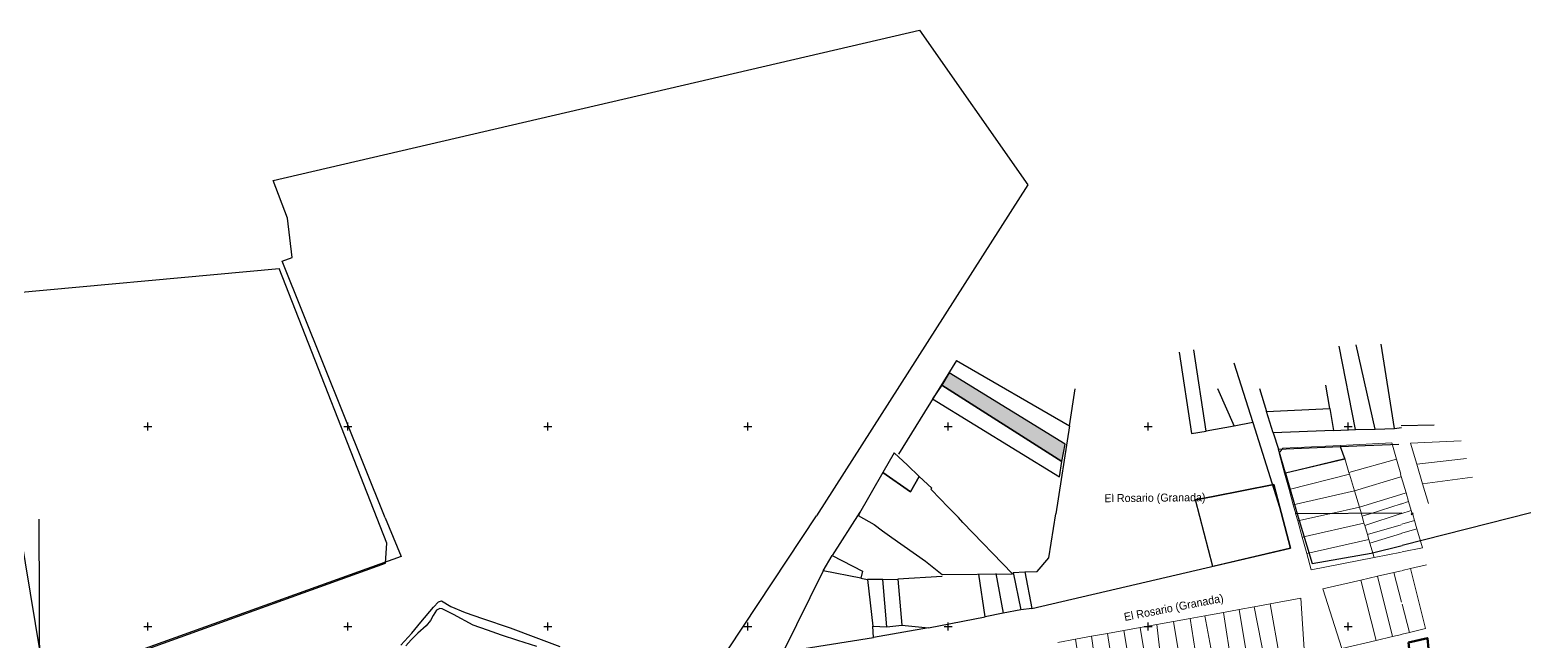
# Model space of a CAD drawing. Header units: millimetres. Extents: x 610871 to 612274, y 1322914 to 1323831.
# Drawn here: x 611391 to 612142, y 1323525 to 1323831 of the extents above; entities that cross this region are included whole.
import ezdxf
from ezdxf.enums import TextEntityAlignment as Align

# ---------------------------------------------------------------- set-up
doc = ezdxf.new("R2010")
doc.units = ezdxf.units.MM
doc.header["$PDMODE"] = 35
doc.header["$PDSIZE"] = 0.5
for name, color, linetype in [('2', 7, 'Continuous'), ('42', 7, 'Continuous'), ('5', 7, 'Continuous'), ('6', 7, 'Continuous'), ('CVL_CUADCON_LIN', 8, 'Continuous'), ('CVL_CUADCON_TIT', 1, 'Continuous')]:
    doc.layers.add(name, color=color, linetype=linetype)
for name, color, linetype, lineweight in [('Nivel 1', 7, 'Continuous', 0), ('Nivel 16', 7, 'Continuous', 0), ('Nivel 2', 7, 'Continuous', 0), ('Nivel 3', 7, 'Continuous', 0), ('Nivel 30', 7, 'Continuous', 0), ('Nivel 5', 7, 'Continuous', 0)]:
    doc.layers.add(name, color=color, linetype=linetype, lineweight=lineweight)
doc.styles.add('Style-ENGINEERING', font='ENGINEERING.shx')

# ---------------------------------------------------------------- blocks, each defined once
blk = doc.blocks.new('COORD')
at = {"layer": '42', "color": 2, "linetype": 'Continuous'}
for p, q in [((-2, 0), (2, 0)), ((0, -2), (0, 2))]:
    blk.add_line(p, q, dxfattribs=at)

msp = doc.modelspace()

# ---------------------------------------------------------------- hatches: boundary and pattern name
at = {"lineweight": 30}
h = msp.add_hatch(color=7, dxfattribs=at)
h.dxf.hatch_style = 1
h.paths.add_polyline_path([(611850.87287, 1323659.66382), (611847.17439, 1323653.60637), (611907.26219, 1323615.43617), (611908.85112, 1323623.97542)])

# ---------------------------------------------------------------- linework, layer by layer
at = {"layer": '2', "color": 1, "linetype": 'Continuous'}
for p, q in [((611965.82937, 1323670.10854), (611972.04537, 1323629.42954)), ((611979.25137, 1323630.54654), (611973.23937, 1323671.17654)), ((612053.99837, 1323631.31754), (612045.79137, 1323672.99954)), ((612063.75337, 1323631.53754), (612054.22037, 1323673.71854)), ((612073.50737, 1323631.91054), (612066.76937, 1323674.05954)), ((611854.47437, 1323665.93254), (611825.48037, 1323619.01054)), ((611854.47437, 1323665.93254), (611910.97837, 1323633.27754)), ((611993.16837, 1323664.65454), (612002.58837, 1323634.92754)), ((612041.19737, 1323641.85454), (612039.10837, 1323653.53354)), ((611910.97837, 1323633.27754), (611913.80837, 1323651.64954)), ((611985.00137, 1323651.93854), (611993.25437, 1323633.08354)), ((612006.04137, 1323651.83054), (612009.55137, 1323640.36454)), ((612009.55137, 1323640.36454), (612041.19737, 1323641.85454)), ((612012.85037, 1323629.71154), (612009.55137, 1323640.36454)), ((612041.19737, 1323641.85454), (612042.97537, 1323630.83454)), ((611910.97837, 1323633.27754), (611904.21537, 1323589.20454)), ((611972.04537, 1323629.42954), (611979.25137, 1323630.54654)), ((611993.25437, 1323633.08354), (611979.25137, 1323630.54654)), ((612002.58837, 1323634.92754), (611993.25437, 1323633.08354)), ((612002.58837, 1323634.92754), (612016.98037, 1323589.32354)), ((612042.97537, 1323630.83454), (612012.85037, 1323629.71154)), ((612042.97537, 1323630.83454), (612053.99837, 1323631.31754)), ((612053.99837, 1323631.31754), (612063.75337, 1323631.53754)), ((612063.75337, 1323631.53754), (612073.50737, 1323631.91054)), ((612073.50737, 1323631.91054), (612076.90737, 1323632.44254)), ((612093.32737, 1323633.48654), (612076.79537, 1323633.21954)), ((612012.85037, 1323629.71154), (612015.46537, 1323621.59554)), ((612015.46537, 1323621.59554), (612046.30037, 1323622.87654)), ((612046.30037, 1323622.87654), (612075.66237, 1323624.09554)), ((612046.30037, 1323622.87654), (612048.69637, 1323616.53754)), ((612018.98037, 1323609.57054), (612015.46537, 1323621.59554)), ((612048.69637, 1323616.53754), (612018.98037, 1323609.57054)), ((612018.98037, 1323609.57054), (612024.80737, 1323589.22454)), ((611806.23137, 1323590.00154), (611792.44737, 1323568.33354)), ((611806.23137, 1323590.00154), (611805.53537, 1323588.26754)), ((611900.71637, 1323567.21554), (611904.21537, 1323589.20454)), ((611787.80837, 1323560.73554), (611792.44737, 1323568.33354)), ((611792.44737, 1323568.33354), (611807.62237, 1323560.58354)), ((611894.90537, 1323560.37354), (611900.71637, 1323567.21554)), ((611806.77437, 1323557.07154), (611787.80837, 1323560.73554)), ((611807.62237, 1323560.58354), (611806.77437, 1323557.07154)), ((611806.77437, 1323557.07154), (611810.13037, 1323556.47854)), ((611817.65037, 1323556.36554), (611810.13037, 1323556.47854)), ((611810.13037, 1323556.47854), (611812.67637, 1323533.10954)), ((611817.65037, 1323556.36554), (611825.21937, 1323556.55654)), ((611819.63737, 1323532.78954), (611817.65037, 1323556.36554)), ((611847.31337, 1323557.89154), (611825.21937, 1323556.55654)), ((611825.21937, 1323556.55654), (611827.20437, 1323533.54054)), ((611868.89537, 1323537.66954), (611865.74937, 1323559.00354)), ((611874.13037, 1323559.40254), (611877.82937, 1323539.49554)), ((611882.86737, 1323559.85454), (611888.70837, 1323560.18954)), ((611882.86737, 1323559.85454), (611886.71237, 1323541.16754)), ((611888.70837, 1323560.18954), (611894.90537, 1323560.37354)), ((611888.70837, 1323560.18954), (611892.24637, 1323541.95854)), ((611886.71237, 1323541.16754), (611877.82937, 1323539.49554)), ((611892.24637, 1323541.95854), (611886.71237, 1323541.16754)), ((611813.05837, 1323527.36754), (611812.67637, 1323533.10954)), ((611812.67637, 1323533.10954), (611819.63737, 1323532.78954)), ((611819.63737, 1323532.78954), (611827.20437, 1323533.54054)), ((611827.20437, 1323533.54054), (611840.46937, 1323532.28754)), ((611840.46937, 1323532.28754), (611868.89537, 1323537.66954)), ((611877.82937, 1323539.49554), (611868.89537, 1323537.66954)), ((611840.46937, 1323532.28754), (611813.05837, 1323527.36754))]:
    msp.add_line(p, q, dxfattribs=at)
for points in [[(611512.96737, 1323755.79254), (611836.09237, 1323831.08254), (611890.10837, 1323753.67254), (611784.49737, 1323588.22454)], [(611568.98637, 1323587.19154), (611517.55437, 1323715.45854), (611522.51637, 1323717.42454), (611520.15237, 1323736.98154), (611512.96737, 1323755.79254)], [(611423.5052, 1323356.46721), (611366.9872, 1323698.27021), (611516.0082, 1323711.94021)], [(611476.8122, 1323362.14921), (611448.0042, 1323520.84521), (611569.1232, 1323564.58621), (611569.8152, 1323574.50521), (611516.0082, 1323711.94021)], [(611568.98637, 1323587.19154), (611577.03837, 1323567.93154), (611447.14237, 1323521.20654), (611481.39737, 1323351.70454)], [(611725.95437, 1323499.56954), (611784.49737, 1323588.22454)], [(611892.24637, 1323541.95854), (612021.45637, 1323572.00754), (612016.98037, 1323589.32354)], [(612024.80737, 1323589.22454), (612032.26237, 1323564.33654), (612061.85737, 1323569.57354), (612077.22737, 1323573.46254)], [(611787.80837, 1323560.73554), (611767.97637, 1323520.22054), (611813.05837, 1323527.36754)], [(611576.78437, 1323523.50254), (611582.29437, 1323529.58054), (611586.73937, 1323535.09354), (611593.05537, 1323542.64954), (611595.68637, 1323545.20454), (611597.05537, 1323545.71954), (611601.74237, 1323542.89754), (611608.91937, 1323539.98654), (611617.67137, 1323536.98154), (611631.35937, 1323532.17254), (611644.23437, 1323527.40954), (611656.19437, 1323522.89654)], [(611644.81437, 1323522.88854), (611635.24937, 1323525.93954), (611627.10837, 1323528.59154), (611620.13637, 1323531.09754), (611612.91037, 1323533.65254), (611603.18337, 1323538.88854), (611598.80437, 1323541.05254), (611597.47937, 1323541.80754), (611596.26037, 1323541.85254), (611594.68837, 1323541.08154), (611592.97337, 1323538.42954), (611591.61337, 1323535.83054), (611589.44137, 1323533.22654), (611585.29137, 1323529.54554), (611581.95437, 1323526.22354), (611579.32637, 1323523.16054)]]:
    msp.add_lwpolyline(points, dxfattribs=at)
at = {"layer": '6', "color": 1, "linetype": 'Continuous'}
msp.add_line((612141.68237, 1323589.71454), (612077.22737, 1323573.46254), dxfattribs=at)
at = {"layer": 'CVL_CUADCON_LIN', "color": 1, "ltscale": 0.5, "flags": 128}
for points in [[(612013.20108, 1323603.9439), (612021.45637, 1323572.00754), (611982.59346, 1323562.9696), (611973.95347, 1323596.22403)], [(612013.20252, 1323603.93832), (612021.4613, 1323571.98847), (611982.59346, 1323562.9696), (611973.95347, 1323596.22403), (611982.78447, 1323597.95972)]]:
    msp.add_lwpolyline(points, close=True, dxfattribs=at)
for points in [[(612013.20253, 1323603.93832), (611982.78447, 1323597.95972), (611973.95347, 1323596.22403)], [(612021.45637, 1323572.00754), (612013.19767, 1323603.9574)], [(612021.45637, 1323572.00754), (611982.59346, 1323562.9696)]]:
    msp.add_lwpolyline(points, dxfattribs=at)
at = {"layer": 'CVL_CUADCON_TIT', "color": 1, "lineweight": 30, "ltscale": 0.5, "flags": 128}
for points in [[(611847.17439, 1323653.60637), (611842.50396, 1323646.79349), (611906.07765, 1323607.65144), (611907.26219, 1323615.43617), (611847.17439, 1323653.60637)], [(611823.37364, 1323619.66685), (611817.73169, 1323609.88054), (611831.46907, 1323600.18181), (611835.82859, 1323607.95105), (611830.08913, 1323613.47312), (611823.37364, 1323619.66685)], [(611835.82859, 1323607.95105), (611831.46907, 1323600.18181), (611817.73169, 1323609.88054), (611805.3594, 1323588.47498), (611813.38738, 1323583.86785), (611817.54287, 1323580.71858), (611822.27936, 1323577.32568), (611839.08756, 1323565.58811), (611847.44204, 1323558.97989), (611882.56668, 1323559.20107), (611857.73222, 1323584.93172), (611855.58058, 1323587.32757), (611849.98921, 1323592.91606), (611846.46144, 1323596.49733), (611841.6779, 1323601.50021), (611842.1654, 1323602.00024), (611835.82859, 1323607.95105)]]:
    msp.add_lwpolyline(points, dxfattribs=at)
at = {"layer": 'CVL_CUADCON_TIT', "color": 7, "lineweight": 30, "ltscale": 0.5, "flags": 128}
msp.add_lwpolyline([(611850.87287, 1323659.66382), (611847.17439, 1323653.60637), (611907.26219, 1323615.43617), (611908.85112, 1323623.97542), (611850.87287, 1323659.66382)], dxfattribs=at)
at = {"layer": 'CVL_CUADCON_TIT', "color": 1, "lineweight": 50, "ltscale": 0.5, "flags": 128}
msp.add_lwpolyline([(612080.40406, 1323524.95403), (612089.91406, 1323527.10403), (612090.95406, 1323516.37403), (612093.57406, 1323492.63403), (612094.33406, 1323485.40403), (612084.63406, 1323487.46403), (612084.12406, 1323491.47403), (612081.45406, 1323515.21403), (612080.40406, 1323524.95403)], dxfattribs=at)
at = {"layer": 'Nivel 1', "color": 1, "linetype": 'Continuous', "lineweight": -3}
for p, q in [((612076.66937, 1323609.00354), (612076.67037, 1323609.00054)), ((612061.32837, 1323589.28154), (612061.32737, 1323589.28154))]:
    msp.add_line(p, q, dxfattribs=at)
msp.add_point((612082.27837, 1323589.21854), dxfattribs=at)
at = {"layer": 'Nivel 16', "color": 1, "linetype": 'Continuous', "lineweight": -3, "flags": 128}
for points in [[(612078.16747, 1323211.25159), (612078.45537, 1323128.28154), (611397.89237, 1323125.67954), (611395.98837, 1323586.56654)], [(612024.05537, 1323589.43754), (612076.85437, 1323589.67854), (612076.85537, 1323589.44754)], [(612076.74237, 1323589.37054), (612076.74237, 1323589.32954)]]:
    msp.add_lwpolyline(points, dxfattribs=at)
at = {"layer": 'Nivel 2', "color": 1, "linetype": 'Continuous', "lineweight": -3}
for p, q in [((611965.82937, 1323670.10854), (611972.04537, 1323629.42954)), ((611979.25137, 1323630.54654), (611973.23937, 1323671.17654)), ((612053.99837, 1323631.31754), (612045.79137, 1323672.99954)), ((612063.75337, 1323631.53754), (612054.22037, 1323673.71854)), ((612073.50737, 1323631.91054), (612066.76937, 1323674.05954)), ((611854.47437, 1323665.93254), (611825.48037, 1323619.01054)), ((611854.47437, 1323665.93254), (611910.97837, 1323633.27754)), ((611993.16837, 1323664.65454), (612002.58837, 1323634.92754)), ((612041.19737, 1323641.85454), (612039.10837, 1323653.53354)), ((611910.97837, 1323633.27754), (611913.80837, 1323651.64954)), ((611985.00137, 1323651.93854), (611993.25437, 1323633.08354)), ((612006.04137, 1323651.83054), (612009.55137, 1323640.36454)), ((612009.55137, 1323640.36454), (612041.19737, 1323641.85454)), ((612012.85037, 1323629.71154), (612009.55137, 1323640.36454)), ((612041.19737, 1323641.85454), (612042.97537, 1323630.83454)), ((611910.97837, 1323633.27754), (611904.21537, 1323589.20454)), ((611972.04537, 1323629.42954), (611979.25137, 1323630.54654)), ((611993.25437, 1323633.08354), (611979.25137, 1323630.54654)), ((612002.58837, 1323634.92754), (611993.25437, 1323633.08354)), ((612002.58837, 1323634.92754), (612016.98037, 1323589.32354)), ((612042.97537, 1323630.83454), (612012.85037, 1323629.71154)), ((612042.97537, 1323630.83454), (612053.99837, 1323631.31754)), ((612053.99837, 1323631.31754), (612063.75337, 1323631.53754)), ((612063.75337, 1323631.53754), (612073.50737, 1323631.91054)), ((612073.50737, 1323631.91054), (612076.90737, 1323632.44254)), ((612093.32737, 1323633.48654), (612076.79537, 1323633.21954)), ((612012.85037, 1323629.71154), (612015.46537, 1323621.59554)), ((612015.46537, 1323621.59554), (612046.30037, 1323622.87654)), ((612046.30037, 1323622.87654), (612075.66237, 1323624.09554)), ((612046.30037, 1323622.87654), (612048.69637, 1323616.53754)), ((612018.98037, 1323609.57054), (612015.46537, 1323621.59554)), ((612048.69637, 1323616.53754), (612018.98037, 1323609.57054)), ((612018.98037, 1323609.57054), (612024.80737, 1323589.22454)), ((611806.23137, 1323590.00154), (611792.44737, 1323568.33354)), ((611806.23137, 1323590.00154), (611805.53537, 1323588.26754)), ((611900.71637, 1323567.21554), (611904.21537, 1323589.20454)), ((611787.80837, 1323560.73554), (611792.44737, 1323568.33354)), ((611792.44737, 1323568.33354), (611807.62237, 1323560.58354)), ((611894.90537, 1323560.37354), (611900.71637, 1323567.21554)), ((611806.77437, 1323557.07154), (611787.80837, 1323560.73554)), ((611807.62237, 1323560.58354), (611806.77437, 1323557.07154)), ((611806.77437, 1323557.07154), (611810.13037, 1323556.47854)), ((611810.13037, 1323556.47854), (611812.67637, 1323533.10954)), ((611817.65037, 1323556.36554), (611810.13037, 1323556.47854)), ((611817.65037, 1323556.36554), (611825.21937, 1323556.55654)), ((611819.63737, 1323532.78954), (611817.65037, 1323556.36554)), ((611847.31337, 1323557.89154), (611825.21937, 1323556.55654)), ((611825.21937, 1323556.55654), (611827.20437, 1323533.54054)), ((611868.89537, 1323537.66954), (611865.74937, 1323559.00354)), ((611874.13037, 1323559.40254), (611877.82937, 1323539.49554)), ((611882.86737, 1323559.85454), (611888.70837, 1323560.18954)), ((611882.86737, 1323559.85454), (611886.71237, 1323541.16754)), ((611888.70837, 1323560.18954), (611894.90537, 1323560.37354)), ((611888.70837, 1323560.18954), (611892.24637, 1323541.95854)), ((611886.71237, 1323541.16754), (611877.82937, 1323539.49554)), ((611892.24637, 1323541.95854), (611886.71237, 1323541.16754)), ((611812.67637, 1323533.10954), (611819.63737, 1323532.78954)), ((611813.05837, 1323527.36754), (611812.67637, 1323533.10954)), ((611819.63737, 1323532.78954), (611827.20437, 1323533.54054)), ((611827.20437, 1323533.54054), (611840.46937, 1323532.28754)), ((611840.46937, 1323532.28754), (611868.89537, 1323537.66954)), ((611877.82937, 1323539.49554), (611868.89537, 1323537.66954)), ((611840.46937, 1323532.28754), (611813.05837, 1323527.36754))]:
    msp.add_line(p, q, dxfattribs=at)
at = {"layer": 'Nivel 2', "color": 1, "linetype": 'Continuous', "lineweight": -3, "flags": 128}
for points in [[(611512.96737, 1323755.79254), (611836.09237, 1323831.08254), (611890.10837, 1323753.67254), (611784.49737, 1323588.22454)], [(611568.98637, 1323587.19154), (611517.55437, 1323715.45854), (611522.51637, 1323717.42454), (611520.15237, 1323736.98154), (611512.96737, 1323755.79254)], [(611568.98637, 1323587.19154), (611577.03837, 1323567.93154), (611447.14237, 1323521.20654), (611481.39737, 1323351.70454)], [(611725.95437, 1323499.56954), (611784.49737, 1323588.22454)], [(611892.24637, 1323541.95854), (612021.45637, 1323572.00754), (612016.98037, 1323589.32354)], [(612024.80737, 1323589.22454), (612032.26237, 1323564.33654), (612061.85737, 1323569.57354), (612077.22737, 1323573.46254)], [(612141.68237, 1323589.71454), (612077.22737, 1323573.46254)], [(611787.80837, 1323560.73554), (611767.97637, 1323520.22054), (611813.05837, 1323527.36754)], [(611576.78437, 1323523.50254), (611582.29437, 1323529.58054), (611586.73937, 1323535.09354), (611593.05537, 1323542.64954), (611595.68637, 1323545.20454), (611597.05537, 1323545.71954), (611601.74237, 1323542.89754), (611608.91937, 1323539.98654), (611617.67137, 1323536.98154), (611631.35937, 1323532.17254), (611644.23437, 1323527.40954), (611656.19437, 1323522.89654)], [(611644.81437, 1323522.88854), (611635.24937, 1323525.93954), (611627.10837, 1323528.59154), (611620.13637, 1323531.09754), (611612.91037, 1323533.65254), (611603.18337, 1323538.88854), (611598.80437, 1323541.05254), (611597.47937, 1323541.80754), (611596.26037, 1323541.85254), (611594.68837, 1323541.08154), (611592.97337, 1323538.42954), (611591.61337, 1323535.83054), (611589.44137, 1323533.22654), (611585.29137, 1323529.54554), (611581.95437, 1323526.22354), (611579.32637, 1323523.16054)]]:
    msp.add_lwpolyline(points, dxfattribs=at)
at = {"layer": 'Nivel 30', "color": 1, "linetype": 'Continuous', "lineweight": 13}
for p, q in [((612017.67037, 1323622.11054), (612046.29637, 1323623.45854)), ((612046.29637, 1323623.45854), (612072.07637, 1323624.67454)), ((612048.63037, 1323616.90654), (612046.29637, 1323623.45854)), ((612072.07637, 1323624.67454), (612074.45037, 1323616.57254)), ((612081.38737, 1323624.51554), (612106.74037, 1323625.76254)), ((612084.54837, 1323613.97254), (612081.38737, 1323624.51554)), ((612015.75437, 1323619.53654), (612017.67037, 1323622.11054)), ((612018.52637, 1323609.48154), (612015.75437, 1323619.53654)), ((612018.52637, 1323609.48154), (612048.63037, 1323616.90654)), ((612048.63037, 1323616.90654), (612050.71337, 1323609.81154)), ((612050.71337, 1323609.81154), (612074.45037, 1323616.57254)), ((612074.45037, 1323616.57254), (612076.66937, 1323609.00354)), ((612109.47037, 1323616.88054), (612084.54837, 1323613.97254)), ((612020.76037, 1323601.38254), (612018.52637, 1323609.48154)), ((612050.99737, 1323608.97854), (612020.76037, 1323601.38254)), ((612050.71337, 1323609.81154), (612050.99737, 1323608.97854)), ((612050.99737, 1323608.97854), (612053.49137, 1323600.74454)), ((612076.67437, 1323607.79654), (612053.49137, 1323600.74454)), ((612076.52537, 1323608.85054), (612076.81837, 1323607.85054)), ((612076.81837, 1323607.85054), (612076.52937, 1323607.76254)), ((612076.81837, 1323607.85054), (612079.22037, 1323599.65354)), ((612087.47837, 1323604.19854), (612084.54837, 1323613.97254)), ((612022.88837, 1323593.66954), (612020.76037, 1323601.38254)), ((612053.49137, 1323600.74454), (612022.88837, 1323593.66954)), ((612055.92437, 1323592.47954), (612053.49137, 1323600.74454)), ((612112.40237, 1323607.58754), (612087.47837, 1323604.19854)), ((612090.39437, 1323594.47254), (612087.47837, 1323604.19854)), ((612024.13037, 1323589.16654), (612022.88837, 1323593.66954)), ((612055.92437, 1323592.47954), (612076.70737, 1323598.86954)), ((612076.72437, 1323594.15954), (612061.32837, 1323589.28154)), ((612076.56237, 1323598.83654), (612079.22037, 1323599.65354)), ((612080.47837, 1323595.36154), (612076.58037, 1323594.12654)), ((612079.22037, 1323599.65354), (612080.47837, 1323595.36154)), ((612080.47837, 1323595.36154), (612081.76537, 1323590.97254)), ((612025.09537, 1323585.66854), (612024.05537, 1323589.43754)), ((612025.09537, 1323585.66854), (612042.53737, 1323589.52154)), ((612027.32837, 1323577.56954), (612025.09537, 1323585.66854)), ((612041.16737, 1323589.21954), (612055.92437, 1323592.47954)), ((612055.92437, 1323592.47954), (612056.95537, 1323589.26854)), ((612056.85337, 1323589.58754), (612057.35537, 1323588.02354)), ((612062.37137, 1323589.61254), (612057.35537, 1323588.02354)), ((612058.19337, 1323584.54154), (612057.35537, 1323588.02354)), ((612076.85537, 1323589.35654), (612058.65637, 1323583.41954)), ((612081.76537, 1323590.97254), (612076.59837, 1323589.28654)), ((612083.47437, 1323585.85554), (612077.19237, 1323584.00154)), ((612081.76537, 1323590.97254), (612082.27837, 1323589.21854)), ((612082.59037, 1323588.87454), (612083.47437, 1323585.85554)), ((612083.47437, 1323585.85554), (612084.67737, 1323581.75654)), ((612058.19337, 1323584.54154), (612027.32837, 1323577.56954)), ((612058.65637, 1323583.41954), (612058.19337, 1323584.54154)), ((612060.01537, 1323578.83454), (612058.65637, 1323583.41954)), ((612076.87437, 1323583.81054), (612060.01537, 1323578.83454)), ((612060.64537, 1323576.38054), (612060.01537, 1323578.83454)), ((612076.89037, 1323579.32854), (612061.17837, 1323574.62654)), ((612084.67737, 1323581.75654), (612077.20537, 1323579.52054)), ((612084.67737, 1323581.75654), (612087.45437, 1323572.27654)), ((612029.56237, 1323569.47154), (612027.32837, 1323577.56954)), ((612029.56237, 1323569.47154), (612060.64537, 1323576.38054)), ((612061.17837, 1323574.62654), (612060.64537, 1323576.38054)), ((612063.31137, 1323567.40454), (612061.17837, 1323574.62654)), ((612087.45437, 1323572.27654), (612077.23037, 1323570.25454)), ((612031.84937, 1323561.17954), (612029.56237, 1323569.47154)), ((612063.31137, 1323567.40454), (612031.84937, 1323561.17954)), ((612076.92237, 1323570.09654), (612063.31137, 1323567.40454)), ((612081.43037, 1323561.89354), (612089.49537, 1323563.73054)), ((612037.56837, 1323551.79654), (612056.61237, 1323556.13754)), ((612056.61237, 1323556.13754), (612064.96737, 1323558.04154)), ((612056.61237, 1323556.13754), (612064.28137, 1323525.91454)), ((612064.96737, 1323558.04154), (612073.17737, 1323559.91454)), ((612072.51737, 1323527.85754), (612064.96737, 1323558.04154)), ((612073.17737, 1323559.91454), (612076.95437, 1323560.77554)), ((612073.17737, 1323559.91454), (612077.00937, 1323545.09054)), ((612077.25637, 1323560.94154), (612081.43037, 1323561.89354)), ((612089.03237, 1323531.85354), (612081.43037, 1323561.89354)), ((612047.12537, 1323521.86554), (612037.56837, 1323551.79654)), ((611987.91537, 1323539.98254), (611995.87437, 1323541.42654)), ((611995.87437, 1323541.42654), (612003.24437, 1323542.76554)), ((612000.30637, 1323514.26054), (611995.87437, 1323541.42654)), ((612003.24437, 1323542.76554), (612011.37137, 1323544.23954)), ((612003.24437, 1323542.76554), (612008.72237, 1323515.62954)), ((612011.37137, 1323544.23954), (612026.67337, 1323547.01754)), ((612011.37137, 1323544.23954), (612016.22137, 1323516.84854)), ((612026.67337, 1323547.01754), (612028.45737, 1323518.83754)), ((612077.30337, 1323544.02554), (612080.94237, 1323529.94454)), ((611946.38637, 1323532.44454), (611954.68137, 1323533.94954)), ((611954.68137, 1323533.94954), (611962.96437, 1323535.45354)), ((611957.67737, 1323507.32954), (611954.68137, 1323533.94954)), ((611962.96437, 1323535.45354), (611971.30637, 1323536.96854)), ((611962.96437, 1323535.45354), (611967.32737, 1323508.89754)), ((611971.30637, 1323536.96854), (611978.67637, 1323538.30554)), ((611975.54737, 1323510.23554), (611971.30637, 1323536.96854)), ((611978.67637, 1323538.30554), (611987.91537, 1323539.98254)), ((611978.67637, 1323538.30554), (611983.63837, 1323511.55054)), ((611992.22437, 1323512.94654), (611987.91537, 1323539.98254)), ((611905.25137, 1323524.97854), (611913.98637, 1323526.56354)), ((611913.98637, 1323526.56354), (611922.09537, 1323528.03454)), ((611913.98637, 1323526.56354), (611917.87137, 1323500.85654)), ((611922.09537, 1323528.03454), (611930.05437, 1323529.48054)), ((611925.71537, 1323502.13254), (611922.09537, 1323528.03454)), ((611930.05437, 1323529.48054), (611938.23037, 1323530.96354)), ((611930.05437, 1323529.48054), (611934.03437, 1323503.48554)), ((611938.23037, 1323530.96354), (611946.38637, 1323532.44454)), ((611938.23037, 1323530.96354), (611942.49137, 1323504.86054)), ((611950.68137, 1323506.19154), (611946.38637, 1323532.44454)), ((612064.28137, 1323525.91454), (612047.12537, 1323521.86554)), ((612072.51737, 1323527.85754), (612064.28137, 1323525.91454)), ((612077.06537, 1323528.93154), (612072.51737, 1323527.85754)), ((612080.94237, 1323529.94454), (612077.34437, 1323529.09454)), ((612089.03237, 1323531.85354), (612080.94237, 1323529.94454))]:
    msp.add_line(p, q, dxfattribs=at)

# ---------------------------------------------------------------- block references
at = {"layer": '5', "color": 2, "linetype": 'Continuous'}
for p in [(611450.31437, 1323632.93954), (611550.31437, 1323632.93954), (611650.31437, 1323632.93954), (611750.31437, 1323632.93954), (611850.31437, 1323632.93954), (611450.31437, 1323532.93954), (611550.31437, 1323532.93954), (611650.31437, 1323532.93954), (611750.31437, 1323532.93954)]:
    msp.add_blockref('COORD', p, dxfattribs=at)
at = {"layer": '5', "color": 1, "linetype": 'Continuous'}
for p in [(611950.31437, 1323632.93954), (612050.31437, 1323632.93954), (611850.31437, 1323532.93954), (611950.31437, 1323532.93954), (612050.31437, 1323532.93954)]:
    msp.add_blockref('COORD', p, dxfattribs=at)
at = {"layer": 'Nivel 5', "color": 2, "linetype": 'Continuous', "lineweight": -3}
for p in [(611450.31437, 1323632.93954), (611550.31437, 1323632.93954), (611650.31437, 1323632.93954), (611750.31437, 1323632.93954), (611850.31437, 1323632.93954), (611450.31437, 1323532.93954), (611550.31437, 1323532.93954), (611650.31437, 1323532.93954), (611750.31437, 1323532.93954)]:
    msp.add_blockref('COORD', p, dxfattribs=at)
at = {"layer": 'Nivel 5', "color": 1, "linetype": 'Continuous', "lineweight": -3}
for p in [(611950.31437, 1323632.93954), (612050.31437, 1323632.93954), (611850.31437, 1323532.93954), (611950.31437, 1323532.93954), (612050.31437, 1323532.93954)]:
    msp.add_blockref('COORD', p, dxfattribs=at)

# ---------------------------------------------------------------- texts
at = {"layer": 'Nivel 3', "color": 1, "linetype": 'Continuous', "lineweight": -3, "style": 'Style-ENGINEERING'}
for rotation, p in [(0.59063334, (611953.72868, 1323597.29346)), (11, (611963.10521, 1323542.42534))]:
    msp.add_text('El Rosario (Granada)', height=3.999996, rotation=rotation, dxfattribs=at).set_placement(p, align=Align.MIDDLE_CENTER)

doc.saveas('drawing.dxf')
